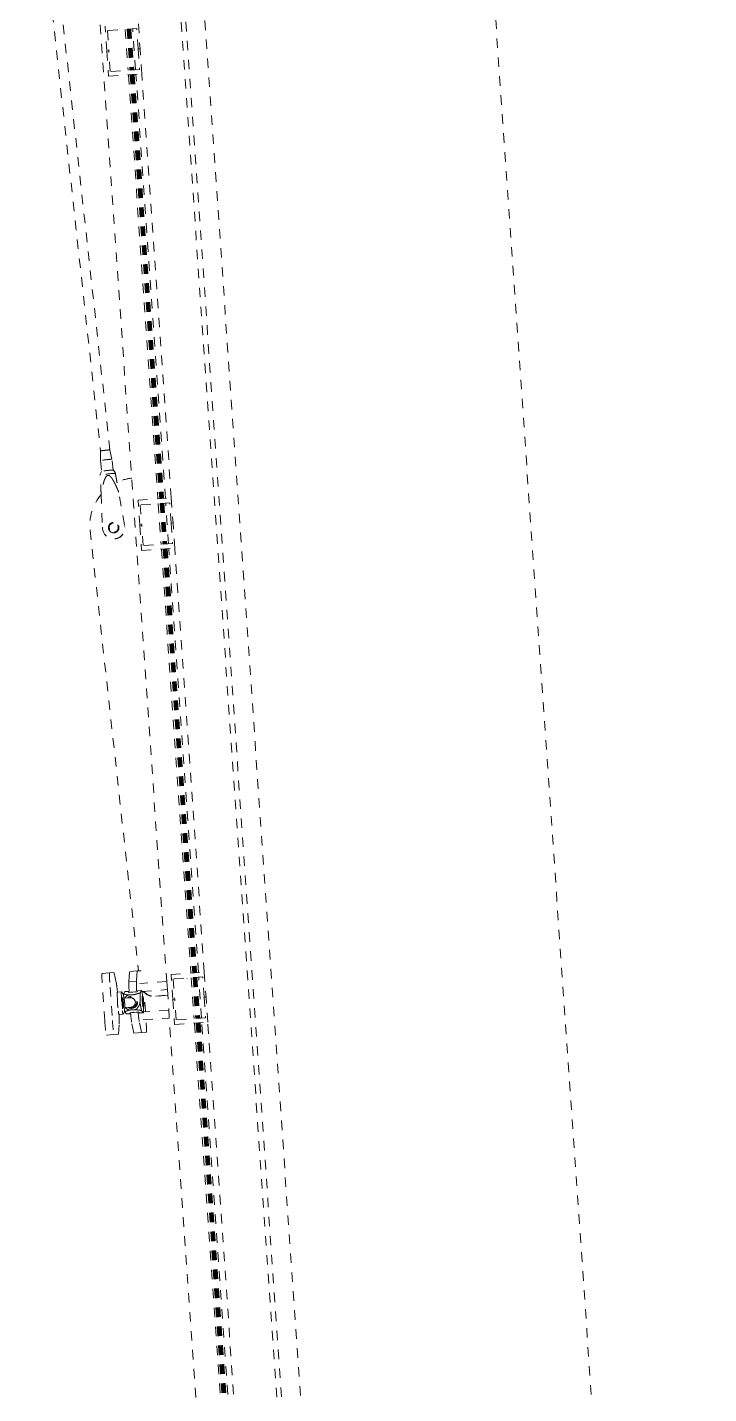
# Model space of a CAD drawing. Header units: millimetres. Extents: x 50357 to 985146, y 723188 to 1803594.
# Drawn here: x 829718.29 to 829725.45, y 818175.36 to 818189.73 of the extents above; entities that cross this region are included whole.
import ezdxf

# ---------------------------------------------------------------- set-up
doc = ezdxf.new("R2010")
doc.units = ezdxf.units.MM
doc.header["$LTSCALE"] = 3
doc.header["$MEASUREMENT"] = 0
doc.linetypes.add('DASHED2', pattern=[0.375, 0.25, -0.125])
doc.linetypes.add('Member Hidden', pattern=[4.5, 2.5, -2])
for name, color, linetype, lineweight, true_color in [('A-FLOR', 7, 'Continuous', 5, 0x6e6e6e), ('A-FLOR-HRAL', 7, 'Continuous', 13, 0x6e6e6e), ('A-GENM', 7, 'Continuous', 13, 0x6e6e6e), ('A-MASS', 7, 'Continuous', 13, 0x6e6e6e), ('ADS280__', 7, 'Continuous', 13, 0x6e6e6e), ('ADS280_B', 7, 'Member Hidden', 13, 0x6e6e6e), ('ADS280_BSteel', 7, 'Continuous', 13, 0x6e6e6e)]:
    doc.layers.add(name, color=color, linetype=linetype, lineweight=lineweight, true_color=true_color)
doc.layers.add('UAJ-00XREF', color=7, linetype='Continuous')

# ---------------------------------------------------------------- blocks, each defined once
blk = doc.blocks.new('A')
at = {"layer": 'A-FLOR', "color": 8, "linetype": 'DASHED2', "ltscale": 5}
blk.add_line((834549771.0787934, 818171542.4161196), (834547176.9766295, 818208651.8574245), dxfattribs=at)
at = {"layer": 'A-FLOR-HRAL', "color": 8, "linetype": 'DASHED2', "ltscale": 5}
for p, q in [((834546479.2274109, 818171312.3022052), (834543885.125247, 818208421.7435101)), ((834546529.1056921, 818171315.7889017), (834543935.0035282, 818208425.2302066)), ((834543625.339661, 818203657.0285445), (834543655.3252505, 818203228.0753251)), ((834543644.4142162, 818203658.3619342), (834543674.3998057, 818203229.4087148)), ((834543646.7549868, 818203658.5255636), (834543676.7405763, 818203229.5723443)), ((834543654.4647737, 818203659.0645094), (834543684.4503633, 818203230.11129)), ((834543655.9050721, 818203659.1651921), (834543685.8906616, 818203230.2119727)), ((834543656.90263, 818203659.2349255), (834543686.8882195, 818203230.2817061)), ((834543663.1473922, 818203659.67146), (834543693.1329817, 818203230.7182406)), ((834543664.1449642, 818203659.7411944), (834543694.1305537, 818203230.7879751)), ((834543665.1425298, 818203659.8109283), (834543695.1281193, 818203230.8577089)), ((834543666.140089, 818203659.8806618), (834543696.1256785, 818203230.9274424)), ((834543672.3848498, 818203660.3171962), (834543702.3704394, 818203231.3639768)), ((834543673.3824219, 818203660.3869306), (834543703.3680115, 818203231.4337112)), ((834543674.8227203, 818203660.4876133), (834543704.8083099, 818203231.534394)), ((834543682.5325072, 818203661.0265591), (834543712.5180968, 818203232.0733397)), ((834543684.8732779, 818203661.1901885), (834543714.8588674, 818203232.2369691)), ((834543733.9334226, 818203233.5703588), (834543703.9478331, 818203662.5235782)), ((834543658.811947, 818203178.1970438), (834543970.5226102, 818198719.0786935)), ((834543677.8865021, 818203179.5304334), (834543989.5971653, 818198720.4120831)), ((834543680.2272727, 818203179.694063), (834543991.9379361, 818198720.5757126)), ((834543687.9370596, 818203180.2330086), (834543999.647723, 818198721.1146584)), ((834543689.3773581, 818203180.3336915), (834544001.0880214, 818198721.2153411)), ((834543690.374916, 818203180.4034249), (834544002.0855793, 818198721.2850745)), ((834543696.6196781, 818203180.8399593), (834544008.3303413, 818198721.721609)), ((834543697.6172502, 818203180.9096937), (834544009.3279134, 818198721.7913433)), ((834543698.6148158, 818203180.9794276), (834544010.325479, 818198721.8610773)), ((834543699.612375, 818203181.0491611), (834544011.3230382, 818198721.9308108)), ((834543705.8571358, 818203181.4856955), (834544017.5677991, 818198722.3673451)), ((834543706.8547078, 818203181.5554298), (834544018.5653712, 818198722.4370795)), ((834543708.2950063, 818203181.6561127), (834544020.0056696, 818198722.5377623)), ((834543716.0047932, 818203182.1950583), (834544027.7154565, 818198723.0767081)), ((834543718.3455639, 818203182.3586879), (834544030.0562271, 818198723.2403375)), ((834544049.1307822, 818198724.5737271), (834543737.420119, 818203183.6920775)), ((834543974.0093067, 818198669.2004122), (834544003.9948962, 818198240.2471927)), ((834543993.0838618, 818198670.5338018), (834544023.0694513, 818198241.5805824)), ((834543995.4246324, 818198670.6974313), (834544025.410222, 818198241.7442119)), ((834544003.1344194, 818198671.236377), (834544033.120009, 818198242.2831576)), ((834544004.5747178, 818198671.3370597), (834544034.5603074, 818198242.3838403)), ((834544005.5722756, 818198671.4067931), (834544035.5578653, 818198242.4535738)), ((834544011.8170378, 818198671.8433276), (834544041.8026273, 818198242.8901082)), ((834544012.8146099, 818198671.913062), (834544042.8001994, 818198242.9598427)), ((834544013.8121755, 818198671.982796), (834544043.797765, 818198243.0295765)), ((834544014.8097347, 818198672.0525295), (834544044.7953242, 818198243.09931)), ((834544021.0544955, 818198672.4890639), (834544051.0400851, 818198243.5358444)), ((834544022.0520676, 818198672.5587982), (834544052.0376571, 818198243.6055788)), ((834544023.4923661, 818198672.6594809), (834544053.4779556, 818198243.7062616)), ((834544031.202153, 818198673.1984267), (834544061.1877425, 818198244.2452073)), ((834544033.5429236, 818198673.3620561), (834544063.5285131, 818198244.4088368)), ((834544082.6030682, 818198245.7422265), (834544052.6174787, 818198674.6954458)), ((834544007.4815927, 818198190.3689114), (834544319.192256, 818193731.2505611)), ((834544026.5561478, 818198191.7023011), (834544338.2668111, 818193732.5839508)), ((834544028.8969184, 818198191.8659306), (834544340.6075817, 818193732.7475802)), ((834544036.6067054, 818198192.4048762), (834544348.3173686, 818193733.286526)), ((834544038.0470037, 818198192.5055591), (834544349.7576671, 818193733.3872087)), ((834544039.0445616, 818198192.5752925), (834544350.755225, 818193733.4569421)), ((834544045.2893238, 818198193.0118269), (834544356.999987, 818193733.8934766)), ((834544046.2868959, 818198193.0815613), (834544357.9975591, 818193733.9632109)), ((834544047.2844615, 818198193.1512952), (834544358.9951247, 818193734.0329449)), ((834544048.2820207, 818198193.2210287), (834544359.9926839, 818193734.1026784)), ((834544054.5267814, 818198193.6575631), (834544366.2374448, 818193734.5392128)), ((834544055.5243536, 818198193.7272975), (834544367.2350168, 818193734.6089472)), ((834544056.9646521, 818198193.8279803), (834544368.6753153, 818193734.7096299)), ((834544064.674439, 818198194.366926), (834544376.3851022, 818193735.2485757)), ((834544067.0152096, 818198194.5305555), (834544378.7258728, 818193735.4122051)), ((834544397.8004279, 818193736.7455947), (834544086.0897647, 818198195.8639451)), ((834544322.6789523, 818193681.3722798), (834544352.664542, 818193252.4190603)), ((834544341.7535075, 818193682.7056694), (834544371.7390971, 818193253.75245)), ((834544344.0942782, 818193682.8692989), (834544374.0798677, 818193253.9160795)), ((834544351.8040651, 818193683.4082446), (834544381.7896546, 818193254.4550252)), ((834544353.2443635, 818193683.5089273), (834544383.229953, 818193254.555708)), ((834544354.2419214, 818193683.5786607), (834544384.2275109, 818193254.6254414)), ((834544360.4866835, 818193684.0151953), (834544390.472273, 818193255.0619758)), ((834544361.4842556, 818193684.0849296), (834544391.469845, 818193255.1317103)), ((834544362.4818212, 818193684.1546636), (834544392.4674107, 818193255.2014441)), ((834544363.4793804, 818193684.2243971), (834544393.4649699, 818193255.2711776)), ((834544369.7241412, 818193684.6609315), (834544399.7097307, 818193255.707712)), ((834544370.7217133, 818193684.7306658), (834544400.7073028, 818193255.7774464)), ((834544372.1620117, 818193684.8313485), (834544402.1476012, 818193255.8781292)), ((834544379.8717986, 818193685.3702943), (834544409.8573881, 818193256.4170749)), ((834544382.2125692, 818193685.5339237), (834544412.1981587, 818193256.5807045)), ((834544431.2727139, 818193257.9140941), (834544401.2871244, 818193686.8673134)), ((834544356.1512383, 818193202.5407791), (834544629.5082406, 818189292.0835233)), ((834544375.2257935, 818193203.8741688), (834544648.5827957, 818189293.4169129)), ((834544377.5665642, 818193204.0377982), (834544650.9235663, 818189293.5805424)), ((834544385.2763511, 818193204.576744), (834544658.6333532, 818189294.1194881)), ((834544386.7166495, 818193204.6774267), (834544660.0736517, 818189294.2201709)), ((834544387.7142074, 818193204.7471601), (834544661.0712095, 818189294.2899042)), ((834544393.9589695, 818193205.1836946), (834544667.3159717, 818189294.7264388)), ((834544394.9565415, 818193205.2534289), (834544668.3135438, 818189294.7961731)), ((834544395.9541072, 818193205.3231629), (834544669.3111094, 818189294.8659071)), ((834544396.9516664, 818193205.3928963), (834544670.3086686, 818189294.9356406)), ((834544403.1964272, 818193205.8294307), (834544676.5534294, 818189295.372175)), ((834544404.1939993, 818193205.8991652), (834544677.5510014, 818189295.4419093)), ((834544405.6342977, 818193205.9998479), (834544678.9912999, 818189295.542592)), ((834544413.3440846, 818193206.5387936), (834544686.7010868, 818189296.0815378)), ((834544415.6848552, 818193206.7024231), (834544689.0418575, 818189296.2451673)), ((834544708.1164126, 818189297.5785569), (834544434.7594104, 818193208.0358127))]:
    blk.add_line(p, q, dxfattribs=at)
at = {"layer": 'A-GENM', "color": 8, "linetype": 'DASHED2', "ltscale": 5}
for p, q in [((834543367.1423036, 818199221.7547188), (834543368.1582264, 818199121.37627)), ((834543487.4328822, 818199134.5379257), (834543466.53785, 818199232.7227651)), ((834543368.1590428, 818199121.3626546), (834543380.7581283, 818199007.1861687)), ((834543500.0341396, 818199020.347974), (834543487.4350542, 818199134.5244598)), ((834543377.4598502, 818199006.9057372), (834543364.9736964, 818198978.5161792)), ((834543521.6899987, 818198995.8094256), (834543503.314206, 818199020.7934461)), ((834543373.609852, 818198768.259996), (834543388.3727486, 818198419.4230504)), ((834543620.7585682, 818198445.0662359), (834543559.1058776, 818198788.7290118)), ((834543258.0872134, 818198386.5796154), (834543769.3949512, 818193752.9638932)), ((834543389.0401063, 818198403.3296936), (834543389.2647092, 818198401.2942774)), ((834543389.7348086, 818198397.034104), (834543389.9594116, 818198394.9986879)), ((834543451.6293715, 818198410.5173162), (834543451.6554881, 818198410.2806399)), ((834543452.5838417, 818198401.8676369), (834543452.6099583, 818198401.6309607)), ((834543461.651913, 818198410.8631058), (834543462.4667519, 818198403.4788053)), ((834543551.9237604, 818198413.3501592), (834543551.1089216, 818198420.7344598)), ((834543560.9918319, 818198422.345628), (834543560.9657153, 818198422.5823044)), ((834543561.946302, 818198413.6959487), (834543561.9201854, 818198413.932625)), ((834543623.8408649, 818198427.179161), (834543623.616262, 818198429.2145772)), ((834543624.5355673, 818198420.8835714), (834543624.3109642, 818198422.9189875)), ((834543512.6176138, 818193735.0141041), (834543466.1508453, 818193731.7658863)), ((834543534.7584801, 818193630.8118954), (834543512.6176138, 818193735.0141041)), ((834543668.3911743, 818193638.5324496), (834543675.9852171, 818193746.4341697)), ((834543675.9852171, 818193746.4341697), (834543755.7070892, 818193752.0070555)), ((834543755.7070892, 818193752.0070555), (834543748.1130464, 818193644.1053355)), ((834543796.2775176, 818193754.8430948), (834543755.7070892, 818193752.0070555)), ((834543466.1508453, 818193731.7658863), (834543386.4289732, 818193726.1930004)), ((834543748.1130464, 818193644.1053355), (834543668.3911743, 818193638.5324496)), ((834543783.962087, 818193620.9523774), (834543784.3799531, 818193617.1655566)), ((834544281.3633337, 818193672.0064117), (834544280.9454677, 818193675.7932324)), ((834543414.4576981, 818193226.9321662), (834543390.050823, 818193576.0801355)), ((834543469.7726951, 818193581.6530213), (834543494.1795702, 818193232.5050521)), ((834543589.9630485, 818193532.9157221), (834543547.1125423, 818193529.9202961)), ((834543608.3169029, 818193509.4494632), (834543590.7732933, 818193531.8678573)), ((834543600.2020241, 818193470.4777287), (834543595.2194071, 818193470.1294234)), ((834543604.339568, 818193464.4742417), (834543600.4127575, 818193470.3191087)), ((834543612.5387998, 818193509.7445911), (834543626.7927525, 818193534.3857652)), ((834543626.7927525, 818193534.3857652), (834543669.6432587, 818193537.3811914)), ((834543669.8087351, 818193538.4972632), (834543627.4493294, 818193535.536167)), ((834543663.8941413, 818193527.4425443), (834543669.6432587, 818193537.3811914)), ((834543691.5614685, 818193481.8763303), (834543686.3188181, 818193481.5098475)), ((834543759.3303648, 818193543.650688), (834543753.6860324, 818193533.8931855)), ((834543759.3303648, 818193543.650688), (834543802.1808711, 818193546.6461141)), ((834543802.837448, 818193547.796516), (834543759.9869418, 818193544.8010898)), ((834543802.1808711, 818193546.6461141), (834543787.9269184, 818193522.00494)), ((834543813.0764235, 818193485.3585225), (834543808.0938066, 818193485.0102171)), ((834543817.2139674, 818193479.3550354), (834543813.287157, 818193485.1999024)), ((834543842.5308418, 818193324.520956), (834543828.2680211, 818193528.5550597)), ((834543949.4906911, 818193488.4787827), (834544075.856934, 818193502.422977)), ((834544076.1228206, 818193498.6193856), (834543949.908557, 818193484.6919619)), ((834543602.8901392, 818193360.3972045), (834543607.8727562, 818193360.7455099)), ((834543607.0768328, 818193298.6406361), (834543621.3307855, 818193323.2818102)), ((834543608.0593716, 818193360.9319062), (834543611.1348047, 818193367.2662588)), ((834543643.0962919, 818193301.1585441), (834543625.5526823, 818193323.5769382)), ((834543643.0962919, 818193301.1585441), (834543685.9467982, 818193304.1539701)), ((834543685.9467982, 818193304.1539701), (834543678.8708471, 818193313.1960922)), ((834543694.6868896, 818193361.8019723), (834543699.92954, 818193362.1684551)), ((834543768.6869215, 818193319.3007846), (834543775.6339043, 818193310.4234668)), ((834543775.6339043, 818193310.4234668), (834543818.4844105, 818193313.4188929)), ((834543776.444149, 818193309.3756019), (834543819.2946553, 818193312.3710281)), ((834543800.9408009, 818193335.8372871), (834543818.4844105, 818193313.4188929)), ((834543815.7645388, 818193375.2779982), (834543820.7471558, 818193375.6263036)), ((834543820.9337711, 818193375.8126999), (834543824.0092043, 818193382.1470525)), ((834543557.8843682, 818193086.5922316), (834543565.4784108, 818193194.4939517)), ((834543563.5697495, 818193294.4948082), (834543606.4202558, 818193297.4902344)), ((834543643.9065367, 818193300.1106791), (834543686.2877408, 818193303.0732992)), ((834543721.2519714, 818193098.0122973), (834543699.1111051, 818193202.2145059)), ((834543778.8329772, 818193207.7873918), (834543800.9738435, 818193103.5851831)), ((834543431.7560271, 818193077.7753433), (834543511.4778992, 818193083.3482292)), ((834543511.4778992, 818193083.3482292), (834543557.8843682, 818193086.5922316)), ((834543800.9738435, 818193103.5851831), (834543721.2519714, 818193098.0122973)), ((834543800.9738435, 818193103.5851831), (834543850.8597318, 818193107.0724113))]:
    blk.add_line(p, q, dxfattribs=at)
at = {"layer": 'A-GENM', "color": 8, "linetype": 'DASHED2', "ltscale": 5, "flags": 128}
for points in [[(834543753.6860324, 818193533.8931855), (834543731.7468823, 818193531.7839187), (834543708.6585503, 818193529.9443597), (834543685.6368638, 818193528.4713793), (834543663.8941413, 818193527.4425443)], [(834543678.8708471, 818193313.1960922), (834543700.5452478, 818193315.2022924), (834543723.5479668, 818193316.9466068), (834543746.6676849, 818193318.3371799), (834543768.6869215, 818193319.3007846)]]:
    blk.add_lwpolyline(points, dxfattribs=at)
at = {"layer": 'A-GENM', "color": 8, "linetype": 'DASHED2', "ltscale": 5}
for centre, major_axis, ratio, start_param, end_param in [((834543416.841322, 818199227.227458), (-49.69833806280689, -5.484085502798611), 0.04762257843452171, 5.877010667038705, 6.283185307180776), ((834543416.841322, 818199227.227458), (-49.6983380626626, -5.484085502935195), 0.04762257843484108, 5.420695934612323, 5.808952856928927), ((834543416.841322, 818199227.227458), (-49.69833806270592, -5.484085502913961), 0.04762257843310391, 4.977465238195306, 5.344211813731891), ((834543416.841322, 818199227.227458), (-49.69833806277981, -5.484085502765324), 0.04762257843263738, 4.487989505147284, 4.936788455642681), ((834543416.841322, 818199227.227458), (-49.69833806272035, -5.484085503094159), 0.04762257843645415, 4.080566147039309, 4.447410091910268), ((834543416.841322, 818199227.227458), (-49.69833806273017, -5.484085502902898), 0.04762257843269126, 3.615825103900874, 4.004082026113934), ((834543416.841322, 818199227.227458), (-49.6983380627568, -5.484085502920811), 0.04762257843392111, 3.141592653593469, 3.54776729372099), ((834543427.7970484, 818199127.9435571), (-59.6380056751746, -6.580902603508837), 0.04762257843190489, 3.141592653617141, 6.28318530717679), ((834543444.5006576, 818198976.570715), (-84.4507509141421, -9.318926081890782), 0.04762257843459629, 3.501025816066917, 5.923752144728964), ((834543440.396134, 818199013.7670712), (-62.95103105078491, -6.946486547490094), 0.04762257843365348, 3.14159265359071, 6.283185307175335), ((834543755.0705941, 818198441.4204704), (-496.9833806199747, -54.84085509516494), 0.9988654013542093, 4.721224641731542, 5.046781779210388), ((834543755.0705941, 818198441.4204704), (-496.9833806199016, -54.84085509685241), 0.9988654013544138, 5.471731450133113, 6.28318530704375), ((834543506.3281841, 818198416.2721354), (-117.2880778342038, -12.94244173125739), 0.9988654013543807, 6.146422832257342, 9.561540436641504), ((834543506.5527871, 818198414.2367191), (-117.2880778359877, -12.94244171356926), 0.9988654013547696, 6.151225104668429, 9.556616979241884), ((834543506.2975434, 818198416.5498103), (-54.66817186150587, -6.032494121097431), 0.9988654013554523, 4.712388979142783, 7.853981632732319), ((834543506.32366, 818198416.313134), (-54.66817185430288, -6.032494187734667), 0.9988654013537948, 6.058785829462819, 7.347914519760941), ((834543506.2790761, 818198416.7171657), (-48.5813933912312, -5.360833602581526), 0.9988654013527617, 4.712388978149487, 7.853981631736704), ((834543506.32366, 818198416.313134), (-54.66817184843957, -6.03249423938376), 0.9988654013531537, 1.12199737287665, 1.570796323389078), ((834543506.2975434, 818198416.5498103), (-54.668171862115, -6.032494115445516), 0.9988654013557434, 1.570796325655973, 4.712388979246023), ((834543506.2790761, 818198416.7171657), (-48.58139340778089, -5.360833451320664), 0.9988654013511239, 1.570796327666817, 4.712388981259192), ((834543506.32366, 818198416.313134), (-54.66817185990329, -6.032494134187741), 0.9988654013580514, 1.570796325310872, 3.365992127363151), ((834543396.8890625, 818193576.5581565), (-10.46008937067502, 149.6348439714439), 0.04569951385301078, 5.475538921085438e-13, 1.570796326795436), ((834543476.6109346, 818193582.1310424), (-10.46008937066093, 149.634843971444), 0.045699513853979, 4.806968622053172e-13, 1.570796326795375), ((834543546.810445, 818193411.6112211), (-16.09660540928279, 230.2669655618515), 0.0456995138525712, 5.246847580890057, 5.968692125065027), ((834543687.0591403, 818193421.4151802), (-16.09660540924741, 230.2669655621826), 0.0456995138529254, 0.3364027361925969, 1.084922006103971), ((834543766.7810124, 818193426.9880661), (-16.09660540932355, 230.2669655621859), 0.04569951385240052, 0.3364027361884805, 1.083851674241292), ((834543555.3411459, 818193412.2075521), (-8.22860363827706, 117.7127439244413), 0.04569951385169436, 0, 3.27835512897882), ((834543550.3585289, 818193411.8592467), (-3.190327258043722, 45.63862741098539), 0.04569951385439428, 0.5469868588246138, 0.7853981633994621), ((834543550.3585289, 818193411.8592467), (-3.190327258074853, 45.63862741122475), 0.04569951385159922, 0.3032962486491156, 0.5235987755976853), ((834543550.3585289, 818193411.8592467), (-3.190327257983879, 45.63862741123555), 0.04569951385155122, 3.269698739978245e-11, 0.2617993877963471), ((834543598.1916522, 818193415.2029783), (-8.228603638338413, 117.712743924508), 0.04569951385305029, 6.146422831781051, 9.073666492653757), ((834543536.416133, 818193410.884616), (-5.924828628357155, 84.75652257497252), 0.9989552314454062, 5.434586282734005, 5.49259785376417), ((834543599.0547731, 818193415.263314), (-3.83536610271279, 54.86610945582986), 0.04569951385264419, 5.609986881409009, 7.853981633976192), ((834543598.1916522, 818193415.2029783), (-3.190327258054869, 45.63862741135773), 0.04569951385242597, 6.021385919411188, 7.853981633973635), ((834543604.0373901, 818193415.6116194), (-3.835366102559565, 54.86610945602567), 0.04569951385221784, 5.369782203173003, 7.853981633976366), ((834543607.5606325, 818193415.8579084), (-3.408334742341092, 48.75729253159761), 0.04569951385423729, 4.712388980382916, 7.853981633974912), ((834543697.4534522, 818193422.1417853), (-5.9248286722652, 84.75652257184241), 0.9989552314476842, 0.3594331614501756, 0.9385168413797134), ((834543635.6779331, 818193417.823423), (-8.228603638191643, 117.7127439242442), 0.04569951385336424, 6.176010810850107, 6.419947782576691), ((834543695.7455043, 818193422.0223926), (-4.41646838074277, 63.17895846557269), 0.9989552314412887, 0, 0.6497044866482391), ((834543690.5028539, 818193421.6559099), (-4.184035738376628, 59.85393758919894), 0.998955231447124, 1.653896266885094e-10, 0.5581937146327401), ((834543690.5028539, 818193421.6559099), (-4.184035734650444, 59.85393758957585), 0.9989552314451902, 3.141592653817501, 6.283185307407431), ((834543695.7455043, 818193422.0223926), (-4.184035705691477, 59.853937591675), 0.9989552314428298, 7.120228311159814e-10, 0.01382659927801475), ((834543695.7455043, 818193422.0223926), (-4.41646832012156, 63.17895846975747), 0.9989552314446228, 3.141592654006351, 6.283185307596132), ((834543695.7455043, 818193422.0223926), (-4.184035620594448, 59.8539375974314), 0.998955231447401, 3.14159265572493, 6.283185309314617), ((834543697.4534522, 818193422.1417853), (-5.924828593637997, 84.75652257741874), 0.9989552314449045, 3.501025815965398, 5.92375214460479), ((834543768.2155454, 818193427.0883458), (-8.228603638288854, 117.71274392401), 0.04569951385321053, 6.176010810834328, 6.41994778258366), ((834543811.0660517, 818193430.083772), (-8.228603638058189, 117.7127439241051), 0.04569951385286023, 5.062029321845765, 6.419947782605355), ((834543811.9291726, 818193430.1441077), (-3.835366102531046, 54.86610945648452), 0.04569951385201684, 5.609986881407851, 7.853981633971979), ((834543811.0660517, 818193430.083772), (-3.190327258049313, 45.6386274112417), 0.04569951385271288, 6.021385919344487, 7.85398163397617), ((834543816.9117897, 818193430.492413), (-3.835366102574813, 54.86610945625845), 0.04569951385228799, 5.369782203247631, 7.853981633976349), ((834543811.0660517, 818193430.083772), (-8.228603638157518, 117.7127439241032), 0.04569951385279112, 4.959681361124266, 4.99013388365386), ((834543811.0660517, 818193430.083772), (-8.228603638187737, 117.7127439242092), 0.04569951385295467, 4.870268410912762, 4.906605956022713), ((834543820.435032, 818193430.738702), (-3.40833474223017, 48.75729253194684), 0.04569951385108532, 4.712388980390172, 7.853981633972841), ((834543933.4749674, 818193633.6178131), (-149.0950141754832, -16.45225662328703), 0.9988654013559138, 0.5840483429171515, 1.570796326028174), ((834543933.0571012, 818193637.4046339), (-149.0950141829599, -16.45225655621944), 0.9988654013549585, 0.617213291917295, 1.57079632647744), ((834543550.3585289, 818193411.8592467), (-3.190327258067955, 45.6386274111673), 0.04569951385422758, 0.8000512620668391, 1.04719755119761), ((834543550.3585289, 818193411.8592467), (-3.190327257950236, 45.63862741090274), 0.04569951385305904, 1.056095005906651, 1.308996939001163), ((834543550.3585289, 818193411.8592467), (-3.190327258049313, 45.6386274112417), 0.04569951385271288, 1.313288732251531, 1.570796326796585), ((834543550.3585289, 818193411.8592467), (-3.190327258138103, 45.63862741115682), 0.04569951385463181, 1.57079632679649, 1.828303921355569), ((834543550.3585289, 818193411.8592467), (-3.190327258113009, 45.63862741128221), 0.04569951385307621, 1.832595714600224, 2.085497647690733), ((834543550.3585289, 818193411.8592467), (-3.190327258128379, 45.63862741134953), 0.04569951385282511, 2.094395102374712, 2.341541391500435), ((834543550.3585289, 818193411.8592467), (-3.190327258107913, 45.63862741149469), 0.0456995138537517, 2.35619449018695, 2.594605794741181), ((834543550.3585289, 818193411.8592467), (-3.190327257913677, 45.63862741144825), 0.04569951385316127, 2.617993878054766, 2.859791274738568), ((834543550.3585289, 818193411.8592467), (-3.190327258049585, 45.63862741135809), 0.04569951385259686, 2.879793265825505, 3.141592653591484), ((834543598.1916522, 818193415.2029783), (-3.190327258080551, 45.63862741116708), 0.0456995138545053, 1.570796326794009, 2.081478179762543), ((834543599.0547731, 818193415.263314), (-3.835366102575104, 54.86610945637486), 0.04569951385245546, 1.570796326796751, 3.814791079373852), ((834543598.1916522, 818193415.2029783), (-3.190327258139286, 45.63862741137791), 0.04569951385211629, 2.094395102366596, 3.403392041387738), ((834543536.416133, 818193410.884616), (-5.924828619329642, 84.75652257556035), 0.9989552314455494, 3.932192020167115, 3.990202899432836), ((834543604.0373901, 818193415.6116194), (-3.835366102804526, 54.86610945640155), 0.0456995138532073, 1.570796326796598, 3.914431716239757), ((834543598.1916522, 818193415.2029783), (-8.228603638196795, 117.7127439241518), 0.04569951385269875, 2.802381989713686, 3.278355128989891), ((834543607.5606325, 818193415.8579084), (-3.408334742098383, 48.75729253171436), 0.04569951385131073, 1.570796326795559, 4.71238898038315), ((834543604.0373901, 818193415.6116194), (-3.835366102813598, 54.86610945629076), 0.04569951385307097, 3.937611675578459, 4.054995757547704), ((834543697.4534522, 818193422.1417853), (-5.92482862521903, 84.75652257524848), 0.9989552314466204, 2.243775862056173, 2.782159490641384), ((834543695.7455043, 818193422.0223926), (-4.416468486908708, 63.17895845786452), 0.9989552314479321, 2.481774167591926, 3.141592651363422), ((834543690.5028539, 818193421.6559099), (-4.18403573177037, 59.85393758966468), 0.9989552314479403, 2.573520535146573, 3.141592653865539), ((834543687.0591403, 818193421.4151802), (-16.09660540945873, 230.2669655623696), 0.04569951385279038, 2.057116950586803, 2.827099471475392), ((834543685.9440274, 818193421.3372293), (-3.486696491472324, 49.87828132142222), 0.9989552314475816, 4.039190553920535, 4.04293112779341), ((834543766.7810124, 818193426.9880661), (-16.09660540941868, 230.2669655622912), 0.04569951385285514, 2.05820080009242, 2.827099471467524), ((834543768.2155454, 818193427.0883458), (-8.228603638185277, 117.7127439243777), 0.04569951385221536, 3.00483017819223, 3.248767149947985), ((834543811.0660517, 818193430.083772), (-3.190327258056971, 45.63862741113778), 0.04569951384962326, 1.57079632679657, 2.514035233608082), ((834543811.9291726, 818193430.1441077), (-3.835366102585055, 54.86610945590844), 0.04569951385519705, 1.570796326792315, 3.81479107934101), ((834543811.0660517, 818193430.083772), (-3.19032725813797, 45.63862741140841), 0.04569951385194452, 2.617993877964008, 3.403392041390212), ((834543816.9117897, 818193430.492413), (-3.835366102593817, 54.86610945615442), 0.04569951385319466, 1.570796326796741, 3.914431716241371), ((834543811.0660517, 818193430.083772), (-8.228603638199374, 117.7127439240721), 0.0456995138540606, 4.487964856034568, 4.545320471683839), ((834543820.435032, 818193430.738702), (-3.408334742180618, 48.75729253144186), 0.04569951385097134, 1.570796326793269, 3.814791079358509), ((834543811.0660517, 818193430.083772), (-8.22860363834798, 117.7127439243771), 0.04569951385314043, 3.004830178192102, 4.344775160124953), ((834543816.9117897, 818193430.492413), (-3.835366102535616, 54.86610945622073), 0.04569951385073909, 3.947795795265386, 4.054995757549771), ((834543820.435032, 818193430.738702), (-3.408334742198817, 48.75729253159873), 0.04569951385189186, 3.832472485414621, 4.712388980390178), ((834543421.2959378, 818193227.4101872), (-10.46008937067502, 149.6348439714439), 0.04569951385301078, 1.570796326795436, 3.141592653590334), ((834543501.0178099, 818193232.9830731), (-10.46008937068555, 149.6348439712104), 0.04569951385394527, 1.570796326793814, 3.141592653588714), ((834543546.810445, 818193411.6112211), (-16.09660540934866, 230.2669655623988), 0.04569951385236819, 3.477995389776326, 4.178086462127762), ((834543635.6779331, 818193417.823423), (-8.228603638398404, 117.7127439241515), 0.0456995138533, 3.004830178183157, 3.248767149933447), ((834543840.3996425, 818193256.7072552), (-10.46008937068074, 149.63484397156), 0.04569951385302005, 3.141592653589549, 4.594378878394761)]:
    blk.add_ellipse(centre, major_axis=major_axis, ratio=ratio, start_param=start_param, end_param=end_param, dxfattribs=at)
for points in [[(834543364.9881597, 818198978.5164214), (834543364.9899904, 818198978.5274894), (834543364.9925013, 818198978.5227995), (834543364.9957075, 818198978.501986)], [(834543521.6716118, 818198995.7907746), (834543521.6702029, 818198995.8117863), (834543521.6716306, 818198995.8169109), (834543521.6758306, 818198995.8065084)]]:
    blk.add_open_spline(points, degree=3, dxfattribs=at)
for points, knots in [([(834543365.2905166, 818198969.2619318), (834543365.2167885, 818198971.2305062), (834543365.1410265, 818198973.3148168), (834543365.071769, 818198975.3214741), (834543365.0307038, 818198976.543318), (834543365.0089098, 818198977.2515591), (834543364.9992975, 818198977.609405)], [0, 0, 0, 0, 0.3333333333333333, 0.4166666666666666, 0.5, 0.6666666666666666, 0.6666666666666666, 0.6666666666666666, 0.6666666666666666]), ([(834543373.609852, 818198768.259996), (834543373.0449646, 818198781.8556288), (834543371.9176106, 818198809.0009586), (834543370.5144633, 818198842.81371), (834543369.3955843, 818198869.7998927), (834543368.5605475, 818198889.9612103), (834543367.7289612, 818198910.0542482), (834543366.9042815, 818198930.0156686), (834543366.0920845, 818198949.7399914), (834543365.5565813, 818198962.7760137), (834543365.2905166, 818198969.2619318)], [0, 0, 0, 0, 0.2, 0.4, 0.5, 0.6, 0.7, 0.8, 0.9, 1, 1, 1, 1]), ([(834543559.1058776, 818198788.7290118), (834543555.4058094, 818198797.6492205), (834543547.8690982, 818198815.4307089), (834543536.1974921, 818198841.9976141), (834543526.0577428, 818198863.8702799), (834543517.5840497, 818198881.2497154), (834543512.0838782, 818198892.0058318), (834543507.537919, 818198900.5318663), (834543504.0855434, 818198906.9087868), (834543501.1190882, 818198912.1688354), (834543498.6769302, 818198916.334264), (834543496.796316, 818198919.4241316), (834543494.8966619, 818198922.5112159), (834543492.3646019, 818198926.6479266), (834543489.1404958, 818198931.792762), (834543485.7400461, 818198936.7966989), (834543483.2113099, 818198940.1617913), (834543481.7170382, 818198942.0415275), (834543480.5674624, 818198943.4147295), (834543479.3963904, 818198944.8019079), (834543477.8176216, 818198946.7223718), (834543475.803871, 818198949.1896516), (834543473.3180593, 818198952.1590074), (834543469.9019508, 818198955.9814569), (834543466.3193945, 818198959.3846358), (834543463.0183362, 818198961.6135495), (834543461.0778793, 818198962.6227621), (834543459.6038874, 818198963.2237853), (834543458.0725666, 818198963.6968136), (834543455.9199755, 818198964.2137506), (834543453.0748774, 818198964.6242131), (834543449.5031221, 818198964.7574109), (834543445.8722836, 818198964.5388399), (834543442.2785696, 818198963.97903), (834543438.8183565, 818198963.086934), (834543436.1278036, 818198962.0768815), (834543434.1367314, 818198961.1090715), (834543432.7431324, 818198960.3164492), (834543431.4330484, 818198959.4098451), (834543429.7550448, 818198958.0020683), (834543427.0103452, 818198955.1036595), (834543424.2432245, 818198950.9910125), (834543421.7300578, 818198946.5035385), (834543419.9426373, 818198943.0546517), (834543418.5090088, 818198940.2012484), (834543417.3828763, 818198937.9787775), (834543416.5399673, 818198936.3674825), (834543415.7155011, 818198934.7750006), (834543414.6648504, 818198932.6124663), (834543412.9279994, 818198928.7735511), (834543410.6991969, 818198923.1448826), (834543408.6750221, 818198917.4190474), (834543407.1064703, 818198912.8297057), (834543405.9257565, 818198909.4031779), (834543404.764327, 818198905.9794533), (834543403.2902821, 818198901.3864229), (834543401.5442412, 818198895.6142943), (834543399.5680057, 818198888.6477228), (834543396.9922091, 818198879.342427), (834543393.9665048, 818198867.6354694), (834543389.4810891, 818198848.8097832), (834543384.3523798, 818198825.2408295), (834543378.7608681, 818198796.8045653), (834543375.2787263, 818198777.7871901), (834543373.609852, 818198768.259996)], [0, 0, 0, 0, 0.06666666666666667, 0.1333333333333333, 0.2, 0.2333333333333333, 0.2666666666666667, 0.2833333333333333, 0.3, 0.3166666666666667, 0.325, 0.3333333333333333, 0.3416666666666667, 0.35, 0.3666666666666667, 0.3833333333333334, 0.3916666666666667, 0.3958333333333334, 0.4, 0.4041666666666667, 0.4083333333333333, 0.4166666666666667, 0.425, 0.4333333333333333, 0.45, 0.4583333333333334, 0.4625, 0.4666666666666667, 0.4708333333333333, 0.475, 0.4833333333333333, 0.4916666666666667, 0.5, 0.5083333333333333, 0.5166666666666666, 0.5249999999999999, 0.5291666666666666, 0.5333333333333333, 0.5375000000000001, 0.5416666666666667, 0.55, 0.5666666666666667, 0.575, 0.5833333333333333, 0.5916666666666666, 0.5958333333333332, 0.6, 0.6041666666666667, 0.6083333333333334, 0.6166666666666667, 0.6333333333333333, 0.6499999999999999, 0.6583333333333332, 0.6666666666666666, 0.675, 0.6833333333333333, 0.7, 0.7166666666666666, 0.7333333333333333, 0.7666666666666666, 0.8, 0.8666666666666667, 0.9333333333333333, 1, 1, 1, 1]), ([(834543521.8627266, 818198994.9188864), (834543521.9313701, 818198994.5675545), (834543522.0645255, 818198993.8716017), (834543522.290859, 818198992.6702018), (834543522.6607994, 818198990.696724), (834543523.0413232, 818198988.6460431), (834543523.3985969, 818198986.7087573)], [0.3333333333333333, 0.3333333333333333, 0.3333333333333333, 0.3333333333333333, 0.5, 0.5833333333333333, 0.6666666666666666, 1, 1, 1, 1]), ([(834543523.3985969, 818198986.7087573), (834543524.553123, 818198980.3208787), (834543526.8728776, 818198967.481744), (834543530.3809125, 818198948.0549), (834543533.9284618, 818198928.3939414), (834543537.4979687, 818198908.603026), (834543541.0789955, 818198888.7447215), (834543545.8711029, 818198862.1638702), (834543551.8742461, 818198828.8587166), (834543556.6927826, 818198802.1206995), (834543559.1058776, 818198788.7290118)], [0, 0, 0, 0, 0.1, 0.2, 0.3, 0.4, 0.5, 0.6, 0.8, 1, 1, 1, 1]), ([(834543621.3307855, 818193323.2818102), (834543621.5660853, 818193326.0086212), (834543622.024558, 818193331.6011982), (834543622.6815084, 818193340.3450104), (834543623.1892778, 818193348.082104), (834543623.5659583, 818193354.6475416), (834543623.782632, 818193358.9646492), (834543623.9421612, 818193362.5654163), (834543624.0580415, 818193365.3085929), (834543624.1459798, 818193367.689124), (834543624.2096615, 818193369.6673034), (834543624.2524749, 818193371.203972), (834543624.2939607, 818193372.7600709), (834543624.3504797, 818193374.8315101), (834543624.4160013, 818193377.4825145), (834543624.4626505, 818193380.3254057), (834543624.4783585, 818193382.4791751), (834543624.4818375, 818193383.7640479), (834543624.4806262, 818193384.7605475), (834543624.4787539, 818193385.7774456), (834543624.4788837, 818193387.1438837), (834543624.4799572, 818193388.8861452), (834543624.4771966, 818193391.0461272), (834543624.4596705, 818193394.0423971), (834543624.4091339, 818193397.2481852), (834543624.3144672, 818193400.2950435), (834543624.2428553, 818193402.1167717), (834543624.1796848, 818193403.517394), (834543624.1060084, 818193404.9879634), (834543623.9945358, 818193407.0704702), (834543623.8326716, 818193409.8510562), (834543623.6091583, 818193413.381247), (834543623.3631905, 818193417.0063528), (834543623.1015936, 818193420.6298375), (834543622.8311204, 818193424.155155), (834543622.6041942, 818193426.9289958), (834543622.4247187, 818193429.0044382), (834543622.2930715, 818193430.4690226), (834543622.1608574, 818193431.8623725), (834543621.978581, 818193433.6721246), (834543621.6491833, 818193436.69318), (834543621.2545761, 818193439.8610497), (834543620.8565259, 818193442.8167329), (834543620.55979, 818193444.9463547), (834543620.3170736, 818193446.6645976), (834543620.1273084, 818193448.0132517), (834543619.9879564, 818193449.0178382), (834543619.8507291, 818193450.0026913), (834543619.6687797, 818193451.2721775), (834543619.3539281, 818193453.3997917), (834543618.9124805, 818193456.2069349), (834543618.4788245, 818193458.8234239), (834543618.1346233, 818193460.8674594), (834543617.8770097, 818193462.4028289), (834543617.6207063, 818193463.9190129), (834543617.2821034, 818193465.8707045), (834543616.8632504, 818193468.2188392), (834543616.36616, 818193470.9228729), (834543615.7067393, 818193474.4689035), (834543614.8922923, 818193478.7096709), (834543613.6070497, 818193485.1520923), (834543612.02852, 818193492.7400295), (834543610.1590954, 818193501.3178335), (834543608.9283246, 818193506.7862556), (834543608.3169029, 818193509.4494632)], [0, 0, 0, 0, 0.06666666666666667, 0.1333333333333333, 0.2, 0.2333333333333333, 0.2666666666666667, 0.2833333333333333, 0.3, 0.3166666666666667, 0.325, 0.3333333333333333, 0.3416666666666667, 0.35, 0.3666666666666667, 0.3833333333333334, 0.3916666666666667, 0.3958333333333334, 0.4, 0.4041666666666667, 0.4083333333333333, 0.4166666666666667, 0.425, 0.4333333333333333, 0.45, 0.4583333333333334, 0.4625, 0.4666666666666667, 0.4708333333333333, 0.475, 0.4833333333333333, 0.4916666666666667, 0.5, 0.5083333333333333, 0.5166666666666666, 0.5249999999999999, 0.5291666666666666, 0.5333333333333333, 0.5375000000000001, 0.5416666666666667, 0.55, 0.5666666666666667, 0.575, 0.5833333333333333, 0.5916666666666666, 0.5958333333333332, 0.6, 0.6041666666666667, 0.6083333333333334, 0.6166666666666667, 0.6333333333333333, 0.6499999999999999, 0.6583333333333332, 0.6666666666666666, 0.675, 0.6833333333333333, 0.7, 0.7166666666666666, 0.7333333333333333, 0.7666666666666666, 0.8, 0.8666666666666667, 0.9333333333333333, 1, 1, 1, 1]), ([(834543611.4086374, 818193495.5538486), (834543611.5531728, 818193497.5266082), (834543611.9217479, 818193502.3613669), (834543612.3038522, 818193507.0222188), (834543612.5387998, 818193509.7445911)], [0.8887586331011649, 0.8887586331011649, 0.8887586331011649, 0.8887586331011649, 0.9333333333333333, 1, 1, 1, 1]), ([(834543612.5387998, 818193509.7445911), (834543615.2215874, 818193509.0001472), (834543620.7362721, 818193507.5243213), (834543627.9473196, 818193505.7087977), (834543634.00592, 818193504.2800474), (834543637.2036746, 818193503.5804504), (834543638.831906, 818193503.2333821)], [0, 0, 0, 0, 0.2, 0.4, 0.5, 0.6, 0.6, 0.6, 0.6]), ([(834543639.5393279, 818193503.0831889), (834543640.9403788, 818193502.7869809), (834543644.0348309, 818193502.1496793), (834543649.16618, 818193501.2014405), (834543655.3230976, 818193500.2724242), (834543659.7896563, 818193499.684924), (834543662.1258183, 818193499.4002135)], [0.6144423282323969, 0.6144423282323969, 0.6144423282323969, 0.6144423282323969, 0.7, 0.8, 0.9, 1, 1, 1, 1]), ([(834543662.1258183, 818193499.4002135), (834543665.0051764, 818193499.458511), (834543668.7644484, 818193499.5676196), (834543673.5208963, 818193499.7484916), (834543676.7584658, 818193499.8813872), (834543680.9206818, 818193500.078751), (834543686.090023, 818193500.373816), (834543689.6579354, 818193500.6049149), (834543691.4718769, 818193500.7294307)], [0, 0, 0, 0, 0.3333333333333333, 0.4166666666666666, 0.5, 0.6666666666666666, 0.8333333333333333, 1, 1, 1, 1]), ([(834543691.4718769, 818193500.7294307), (834543693.2885748, 818193500.8587115), (834543696.8785665, 818193501.1279795), (834543702.1278355, 818193501.561218), (834543706.4028934, 818193501.9536543), (834543709.7531017, 818193502.2812715), (834543714.6923578, 818193502.7781688), (834543718.636918, 818193503.2075897), (834543721.6886653, 818193503.5639008)], [0, 0, 0, 0, 0.1666666666666667, 0.3333333333333333, 0.5, 0.5833333333333333, 0.6666666666666666, 1, 1, 1, 1]), ([(834543721.6886653, 818193503.5639008), (834543724.5649911, 818193504.2129856), (834543730.1163331, 818193505.5007782), (834543737.9122577, 818193507.4051553), (834543744.9585706, 818193509.2707623), (834543751.5959194, 818193511.115371), (834543758.0620492, 818193512.9520797), (834543766.3538873, 818193515.3839846), (834543776.3616253, 818193518.4031719), (834543784.1204634, 818193520.8068714), (834543787.9269184, 818193522.00494)], [0, 0, 0, 0, 0.1, 0.2, 0.3, 0.4, 0.5, 0.6, 0.8, 1, 1, 1, 1]), ([(834543787.9269184, 818193522.00494), (834543787.6916184, 818193519.278129), (834543787.2331458, 818193513.685552), (834543786.5761954, 818193504.9417398), (834543786.0684261, 818193497.2046462), (834543785.6917456, 818193490.6392086), (834543785.4750718, 818193486.322101), (834543785.3155427, 818193482.7213339), (834543785.1996624, 818193479.9781573), (834543785.1117241, 818193477.5976262), (834543785.0480423, 818193475.6194468), (834543785.005229, 818193474.0827782), (834543784.9637431, 818193472.5266793), (834543784.907224, 818193470.4552401), (834543784.8417025, 818193467.8042358), (834543784.7950532, 818193464.9613445), (834543784.7793454, 818193462.8075751), (834543784.7758663, 818193461.5227023), (834543784.7770776, 818193460.5262027), (834543784.77895, 818193459.5093046), (834543784.77882, 818193458.1428665), (834543784.7777466, 818193456.4006051), (834543784.7805073, 818193454.240623), (834543784.7980334, 818193451.2443532), (834543784.84857, 818193448.038565), (834543784.9432367, 818193444.9917067), (834543785.0148485, 818193443.1699786), (834543785.078019, 818193441.7693563), (834543785.1516954, 818193440.2987868), (834543785.263168, 818193438.21628), (834543785.4250321, 818193435.435694), (834543785.6485456, 818193431.9055032), (834543785.8945132, 818193428.2803975), (834543786.1561102, 818193424.6569127), (834543786.4265835, 818193421.1315953), (834543786.6535096, 818193418.3577545), (834543786.8329852, 818193416.2823122), (834543786.9646323, 818193414.8177277), (834543787.0968463, 818193413.4243778), (834543787.279123, 818193411.6146256), (834543787.6085206, 818193408.5935702), (834543788.0031277, 818193405.4257005), (834543788.4011779, 818193402.4700173), (834543788.6979139, 818193400.3403955), (834543788.9406302, 818193398.6221526), (834543789.1303954, 818193397.2734985), (834543789.2697475, 818193396.268912), (834543789.4069748, 818193395.2840589), (834543789.588924, 818193394.0145727), (834543789.9037758, 818193391.8869585), (834543790.3452233, 818193389.0798153), (834543790.7788794, 818193386.4633263), (834543791.1230806, 818193384.4192909), (834543791.380694, 818193382.8839213), (834543791.6369976, 818193381.3677373), (834543791.9756004, 818193379.4160458), (834543792.3944534, 818193377.067911), (834543792.8915437, 818193374.3638773), (834543793.5509645, 818193370.8178468), (834543794.3654115, 818193366.5770793), (834543795.6506542, 818193360.1346579), (834543797.2291839, 818193352.5467207), (834543799.0986085, 818193343.9689167), (834543800.3293793, 818193338.5004946), (834543800.9408009, 818193335.8372871)], [0, 0, 0, 0, 0.06666666666666667, 0.1333333333333333, 0.2, 0.2333333333333333, 0.2666666666666667, 0.2833333333333333, 0.3, 0.3166666666666667, 0.325, 0.3333333333333333, 0.3416666666666667, 0.35, 0.3666666666666667, 0.3833333333333334, 0.3916666666666667, 0.3958333333333334, 0.4, 0.4041666666666667, 0.4083333333333333, 0.4166666666666667, 0.425, 0.4333333333333333, 0.45, 0.4583333333333334, 0.4625, 0.4666666666666667, 0.4708333333333333, 0.475, 0.4833333333333333, 0.4916666666666667, 0.5, 0.5083333333333333, 0.5166666666666666, 0.5249999999999999, 0.5291666666666666, 0.5333333333333333, 0.5375000000000001, 0.5416666666666667, 0.55, 0.5666666666666667, 0.575, 0.5833333333333333, 0.5916666666666666, 0.5958333333333332, 0.6, 0.6041666666666667, 0.6083333333333334, 0.6166666666666667, 0.6333333333333333, 0.6499999999999999, 0.6583333333333332, 0.6666666666666666, 0.675, 0.6833333333333333, 0.7, 0.7166666666666666, 0.7333333333333333, 0.7666666666666666, 0.8, 0.8666666666666667, 0.9333333333333333, 1, 1, 1, 1]), ([(834543625.5526823, 818193323.5769382), (834543624.9402941, 818193326.2444923), (834543623.9126201, 818193330.8105986), (834543622.8761692, 818193335.5417119), (834543622.459167, 818193337.4724449)], [0, 0, 0, 0, 0.06666666666666667, 0.1112111440142652, 0.1112111440142652, 0.1112111440142652, 0.1112111440142652]), ([(834543673.2182391, 818193340.7196697), (834543670.9444091, 818193340.1127018), (834543666.6030285, 818193338.9094905), (834543660.6352434, 818193337.1329079), (834543655.4354007, 818193335.3963766), (834543650.654729, 818193333.6815573), (834543646.0507482, 818193331.9750204), (834543640.2498512, 818193329.7172426), (834543633.3615266, 818193326.916115), (834543628.1058049, 818193324.6873937), (834543625.5526823, 818193323.5769382)], [0, 0, 0, 0, 0.1, 0.2, 0.3, 0.4, 0.5, 0.6, 0.8, 1, 1, 1, 1]), ([(834543702.4638202, 818193343.4862485), (834543700.6501968, 818193343.3571825), (834543697.0848323, 818193343.0896361), (834543691.9247144, 818193342.6626296), (834543687.7755196, 818193342.2789917), (834543684.5509481, 818193341.960157), (834543679.8155953, 818193341.4775133), (834543676.0777045, 818193341.0625395), (834543673.2182391, 818193340.7196697)], [0, 0, 0, 0, 0.1666666666666667, 0.3333333333333333, 0.5, 0.5833333333333333, 0.6666666666666666, 1, 1, 1, 1]), ([(834543732.7810862, 818193344.883357), (834543729.7094461, 818193344.8116182), (834543725.7435046, 818193344.6880625), (834543720.7831534, 818193344.4929367), (834543717.4199474, 818193344.3512588), (834543713.1318681, 818193344.1450967), (834543707.8733759, 818193343.8437995), (834543704.2808362, 818193343.6109792), (834543702.4638202, 818193343.4862485)], [0, 0, 0, 0, 0.3333333333333333, 0.4166666666666666, 0.5, 0.6666666666666666, 0.8333333333333333, 1, 1, 1, 1]), ([(834543800.9408009, 818193335.8372871), (834543797.0046809, 818193336.4941179), (834543788.9868798, 818193337.7949656), (834543778.6564189, 818193339.3924295), (834543770.1068773, 818193340.6470528), (834543763.4480966, 818193341.5662763), (834543756.618663, 818193342.4695016), (834543749.3813211, 818193343.3366227), (834543741.3962641, 818193344.1378444), (834543735.7197441, 818193344.6407634), (834543732.7810862, 818193344.883357)], [0, 0, 0, 0, 0.2, 0.4, 0.5, 0.6, 0.7, 0.8, 0.9, 1, 1, 1, 1])]:
    blk.add_open_spline(points, degree=3, knots=knots, dxfattribs=at)
at = {"layer": 'ADS280__', "color": 8, "linetype": 'DASHED2', "ltscale": 5}
blk.add_line((834546728.6331798, 818171329.7366915), (834544134.5310159, 818208439.1779964), dxfattribs=at)
at = {"layer": 'ADS280_B', "color": 8, "linetype": 'DASHED2', "ltscale": 5}
for p, q in [((834542595.1245968, 818206217.9929329), (834543367.1429839, 818199221.7433724)), ((834543466.53966, 818199232.7115434), (834542694.521273, 818206228.9611039)), ((834544066.1777389, 818193640.8868859), (834543791.9946442, 818193621.7203629)), ((834544066.1777389, 818193640.8868859), (834544072.1051228, 818193556.0938077)), ((834543596.2016903, 818193465.1858875), (834543591.8346174, 818193464.8806112)), ((834543682.4573311, 818193471.2155106), (834543617.1146958, 818193466.6477923)), ((834543805.354921, 818193537.4468744), (834544072.1051228, 818193556.0938077)), ((834543598.8080103, 818193365.1240485), (834543603.1750833, 818193365.4293249)), ((834543624.0881147, 818193366.8912315), (834543689.4307239, 818193371.4589479)), ((834544087.0979177, 818193341.6171979), (834543820.3477159, 818193322.9702647)), ((834543818.842207, 818193237.6575967), (834544093.0253016, 818193256.8241197))]:
    blk.add_line(p, q, dxfattribs=at)
for centre, major_axis, ratio, start_param, end_param in [((834543416.841322, 818199227.227458), (-49.69833806251624, -5.484085502908441), 0.04762257843506598, 3.141592653593442, 6.283185307170798), ((834543685.9440274, 818193421.3372293), (-3.486696512178217, 49.87828131979368), 0.9989552314491305, 5.809951085449973, 6.283185306069717), ((834543685.9440274, 818193421.3372293), (-3.486696376273913, 49.87828132946536), 0.9989552314472088, 4.519754604504155, 5.759586533196705), ((834543685.9440274, 818193421.3372293), (-3.48669656551872, 49.87828131620296), 0.9989552314462259, 3.141592651409725, 3.614826872031045), ((834543685.9440274, 818193421.3372293), (-3.486696475534257, 49.87828132257319), 0.9989552314433422, 3.665191428817169, 4.450589592212134)]:
    blk.add_ellipse(centre, major_axis=major_axis, ratio=ratio, start_param=start_param, end_param=end_param, dxfattribs=at)
at = {"layer": 'ADS280_BSteel', "color": 8, "linetype": 'DASHED2', "ltscale": 5}
for p, q in [((834543069.7127854, 818207895.6291306), (834544066.1777389, 818193640.8868859)), ((834543432.0888468, 818203428.7375246), (834543413.661019, 818203692.3533549)), ((834543746.344372, 818203665.4872701), (834543437.099028, 818203643.8697522)), ((834543761.2855035, 818203451.7497213), (834543746.344372, 818203665.4872701)), ((834543762.8089882, 818203716.7602301), (834543781.236816, 818203453.1443998)), ((834543437.099028, 818203643.8697522), (834543452.0401593, 818203430.1322032)), ((834543452.0401593, 818203430.1322032), (834543432.0888468, 818203428.7375246)), ((834543432.0888468, 818203428.7375246), (834543450.6200014, 818203163.6435729)), ((834543467.0846175, 818203214.9165329), (834543452.0401593, 818203430.1322032)), ((834543781.236816, 818203453.1443998), (834543761.2855035, 818203451.7497213)), ((834543761.2855035, 818203451.7497213), (834543776.3299617, 818203236.5340508)), ((834543799.7679707, 818203188.0504481), (834543781.236816, 818203453.1443998)), ((834543776.3299617, 818203236.5340508), (834543467.0846175, 818203214.9165329)), ((834543450.6200014, 818203163.6435729), (834543799.7679707, 818203188.0504481)), ((834544111.478634, 818198728.9320978), (834543799.7679707, 818203188.0504481)), ((834543762.3306646, 818198704.5252224), (834544111.478634, 818198728.9320978)), ((834543780.7857242, 818198440.5198338), (834543762.3306646, 818198704.5252224)), ((834544095.0140178, 818198677.659138), (834543785.7686737, 818198656.0416199)), ((834543785.7686737, 818198656.0416199), (834543800.7370367, 818198441.9145125)), ((834544109.9823809, 818198463.5320303), (834544095.0140178, 818198677.659138)), ((834544111.478634, 818198728.9320978), (834544129.9336935, 818198464.926709)), ((834543800.7370367, 818198441.9145125), (834543780.7857242, 818198440.5198338)), ((834543780.7857242, 818198440.5198338), (834543799.2896471, 818198175.8154404)), ((834543815.7542633, 818198227.0884004), (834543800.7370367, 818198441.9145125)), ((834544129.9336935, 818198464.926709), (834544109.9823809, 818198463.5320303)), ((834544109.9823809, 818198463.5320303), (834544124.9996074, 818198248.7059184)), ((834544148.4376165, 818198200.2223157), (834544129.9336935, 818198464.926709)), ((834543799.2896471, 818198175.8154404), (834544148.4376165, 818198200.2223157)), ((834544124.9996074, 818198248.7059184), (834543815.7542633, 818198227.0884004)), ((834544460.1482797, 818193741.1039653), (834544148.4376165, 818198200.2223157)), ((834544111.0003104, 818193716.6970901), (834544460.1482797, 818193741.1039653)), ((834544460.1482797, 818193741.1039653), (834544478.5949032, 818193477.2192559)), ((834544129.446934, 818193452.8123807), (834544111.0003104, 818193716.6970901)), ((834544443.6836635, 818193689.8310055), (834544134.4383193, 818193668.2134874)), ((834544134.4383193, 818193668.2134874), (834544149.3982465, 818193454.2070593)), ((834544458.6435907, 818193475.8245773), (834544443.6836635, 818193689.8310055)), ((834544072.1051228, 818193556.0938076), (834544686.8097082, 818184762.5528101)), ((834544149.3982465, 818193454.2070593), (834544129.446934, 818193452.8123807)), ((834544129.446934, 818193452.8123807), (834544147.9592928, 818193187.9873081)), ((834544164.4239088, 818193239.2602681), (834544149.3982465, 818193454.2070593)), ((834544478.5949032, 818193477.2192559), (834544458.6435907, 818193475.8245773)), ((834544458.6435907, 818193475.8245773), (834544473.6692531, 818193260.8777862)), ((834544497.107262, 818193212.3941834), (834544478.5949032, 818193477.2192559)), ((834544147.9592928, 818193187.9873081), (834544497.107262, 818193212.3941834)), ((834544473.6692531, 818193260.8777862), (834544164.4239088, 818193239.2602681)), ((834544770.4642643, 818189301.9369276), (834544497.107262, 818193212.3941834))]:
    blk.add_line(p, q, dxfattribs=at)
blk = doc.blocks.new('3A35X-MAGP-P-LD-00-0')
at = {"layer": 'A-MASS', "color": 8, "lineweight": -3}
blk.add_blockref('A', (0, 0), dxfattribs=at)

msp = doc.modelspace()

# ---------------------------------------------------------------- block references
at = {"layer": 'UAJ-00XREF', "ltscale": 0.5, "xscale": 0.0009999999999999998, "yscale": 0.0009999999999999998, "zscale": 0.0009999999999999998, "rotation": 359.9752874263863}
msp.add_blockref('3A35X-MAGP-P-LD-00-0', (-5177.130898910389, 346.0787722148234, -0.0001231534318925437), dxfattribs=at)

doc.saveas('drawing.dxf')
